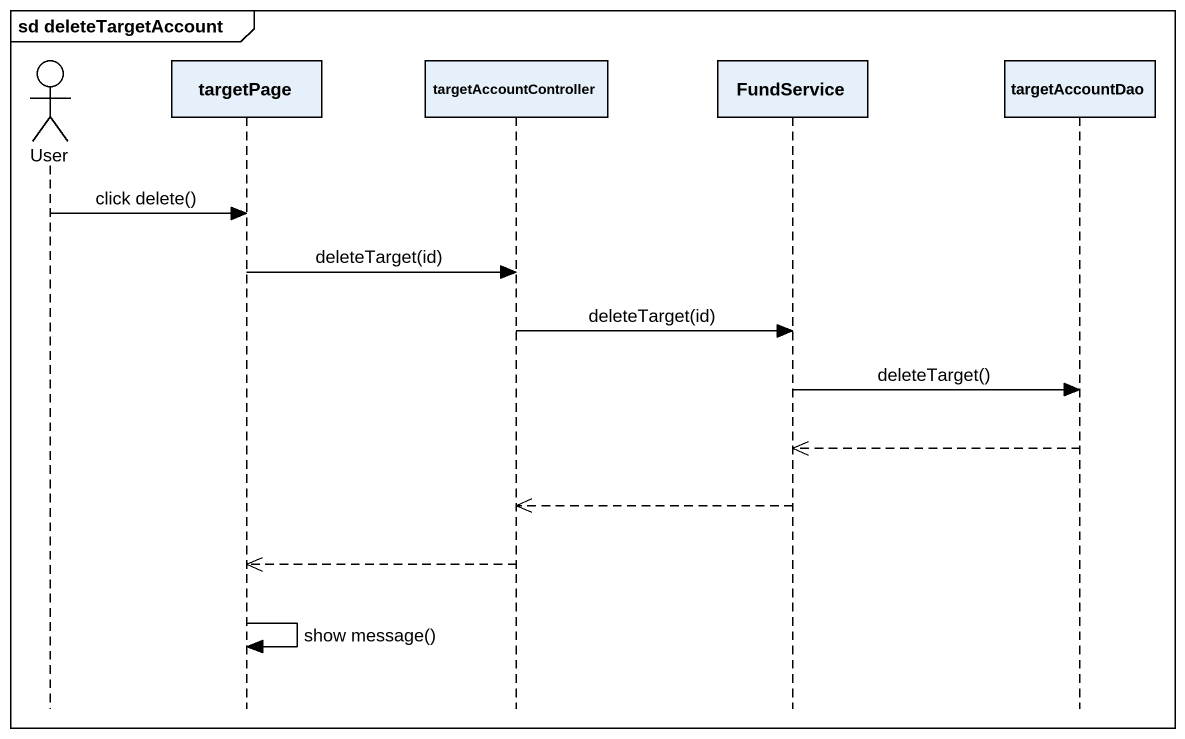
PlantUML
@startuml
mainframe sd deleteTargetAccount
hide footbox
actor User
participant targetPage
participant targetAccountController
participant FundService
participant targetAccountDao

User -> targetPage : click delete()
targetPage -> targetAccountController : deleteTarget(id)
targetAccountController -> FundService : deleteTarget(id)
FundService -> targetAccountDao : deleteTarget()
targetAccountDao -->> FundService
FundService -->> targetAccountController
targetAccountController -->> targetPage
targetPage -> targetPage : show message()
@enduml
